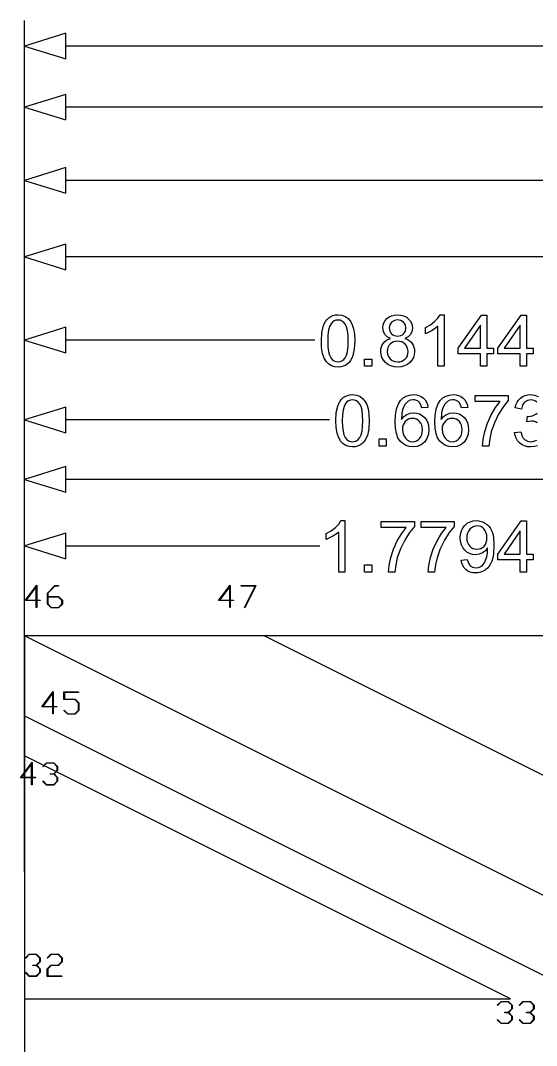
# Model space of a CAD drawing. Extents: x -0.57 to 3.06, y 0.01 to 2.07.
# Drawn here: x 0.496 to 0.971, y 1.124 to 2.065 of the extents above; entities that cross this region are included whole.
import ezdxf

# ---------------------------------------------------------------- set-up
doc = ezdxf.new("R2010")
doc.units = 0
doc.header["$MEASUREMENT"] = 0
doc.layers.add('DIMENSIONS', color=7, linetype='CONTINUOUS')
doc.layers.add('LAYER_1', color=7, linetype='CONTINUOUS')

msp = doc.modelspace()

# ---------------------------------------------------------------- linework, layer by layer
at = {"layer": 'DIMENSIONS'}
for points in [[(0.5, 1.28355), (0.5, 2.06519)], [(0.53802, 2.05344), (0.5, 2.04169)], [(0.53802, 2.02994), (0.53802, 2.05344)], [(0.5, 2.04169), (0.53802, 2.02994)], [(1.44598, 2.04169), (0.53802, 2.04169)], [(0.5, 1.46995), (0.5, 2.00904)], [(0.53802, 1.99729), (0.5, 1.98554)], [(0.53802, 1.97379), (0.53802, 1.99729)], [(0.5, 1.98554), (0.53802, 1.97379)], [(1.10205, 1.98554), (0.53802, 1.98554)], [(0.5, 1.28355), (0.5, 1.94182)], [(0.53802, 1.93007), (0.5, 1.91832)], [(0.53802, 1.90657), (0.53802, 1.93007)], [(0.5, 1.91832), (0.53802, 1.90657)], [(1.37881, 1.91832), (0.53802, 1.91832)], [(0.5, 1.28355), (0.5, 1.87153)], [(0.53802, 1.85978), (0.5, 1.84803)], [(0.53802, 1.83628), (0.53802, 1.85978)], [(0.5, 1.84803), (0.53802, 1.83628)], [(1.18893, 1.84803), (0.53802, 1.84803)], [(0.5, 1.51), (0.5, 1.79514)], [(0.53802, 1.78339), (0.5, 1.77164)], [(0.53802, 1.75989), (0.53802, 1.78339)], [(0.5, 1.77164), (0.53802, 1.75989)], [(0.76708, 1.77164), (0.53802, 1.77164)], [(0.5, 1.28355), (0.5, 1.7218)], [(0.97104, 1.71465), (0.96988, 1.71556), (0.96858, 1.71621), (0.96549, 1.71673), (0.9624, 1.71621), (0.95988, 1.71462), (0.95886, 1.71343), (0.95804, 1.71197), (0.95699, 1.70827), (0.95122, 1.7093), (0.95192, 1.71204), (0.95296, 1.71445), (0.95433, 1.71653), (0.95603, 1.71829), (0.95802, 1.71969), (0.96024, 1.72068), (0.96269, 1.72128), (0.96536, 1.72148), (0.96906, 1.72107), (0.97245, 1.71983)], [(0.53802, 1.71005), (0.5, 1.6983)], [(0.53802, 1.68655), (0.53802, 1.71005)], [(0.97132, 1.69573), (0.96975, 1.69653), (0.96802, 1.69702), (0.9661, 1.69718), (0.96203, 1.69654), (0.96267, 1.7016), (0.9636, 1.70154), (0.9671, 1.70202), (0.97024, 1.70346), (0.97153, 1.70455)], [(0.5, 1.6983), (0.53802, 1.68655)], [(0.78043, 1.6983), (0.53802, 1.6983)], [(0.97185, 1.67452), (0.96887, 1.67372), (0.96559, 1.67345), (0.96262, 1.67368), (0.95992, 1.67438), (0.95749, 1.67553), (0.95531, 1.67714), (0.95349, 1.67912), (0.9521, 1.68137), (0.95115, 1.6839), (0.95065, 1.68669), (0.95642, 1.68746), (0.95776, 1.68324), (0.95869, 1.68165), (0.9598, 1.68039), (0.96245, 1.67877), (0.96562, 1.67823), (0.96758, 1.67841), (0.96937, 1.67894), (0.97101, 1.67982)], [(0.5, 1.51), (0.5, 1.66715)], [(0.53802, 1.6554), (0.5, 1.64365)], [(0.53802, 1.6319), (0.53802, 1.6554)], [(0.5, 1.64365), (0.53802, 1.6319)], [(1.36741, 1.64365), (0.53802, 1.64365)], [(0.5, 1.51), (0.5, 1.60604)], [(0.53802, 1.59429), (0.5, 1.58254)], [(0.53802, 1.57079), (0.53802, 1.59429)], [(0.5, 1.58254), (0.53802, 1.57079)], [(0.53802, 1.58254), (0.77149, 1.58254)]]:
    msp.add_lwpolyline(points, dxfattribs=at)
for points in [[(0.77296, 1.77082), (0.77338, 1.77834), (0.77467, 1.78424), (0.77563, 1.78663), (0.7768, 1.78874), (0.77818, 1.79055), (0.77977, 1.79208), (0.78157, 1.79328), (0.78359, 1.79414), (0.78583, 1.79466), (0.78828, 1.79483), (0.79183, 1.79445), (0.79492, 1.79331), (0.79752, 1.79145), (0.79963, 1.78892), (0.80129, 1.78574), (0.80255, 1.78193), (0.80334, 1.77709), (0.80361, 1.77082), (0.80318, 1.76335), (0.80191, 1.75747), (0.80095, 1.75507), (0.79979, 1.75296), (0.79841, 1.75114), (0.79682, 1.74961), (0.79502, 1.7484), (0.793, 1.74753), (0.79075, 1.74701), (0.78828, 1.74684), (0.78506, 1.74714), (0.78221, 1.74806), (0.77973, 1.74958), (0.7776, 1.75171), (0.77557, 1.75511), (0.77412, 1.75942), (0.77325, 1.76466)], [(0.77889, 1.77082), (0.77906, 1.76552), (0.77956, 1.76118), (0.78041, 1.75782), (0.7816, 1.75542), (0.78303, 1.75374), (0.78462, 1.75254), (0.78637, 1.75182), (0.78828, 1.75159), (0.79019, 1.75183), (0.79194, 1.75255), (0.79353, 1.75375), (0.79497, 1.75543), (0.79615, 1.75784), (0.797, 1.7612), (0.79751, 1.76553), (0.79767, 1.77082), (0.79751, 1.77614), (0.797, 1.78048), (0.79615, 1.78385), (0.79497, 1.78624), (0.79353, 1.78791), (0.79192, 1.7891), (0.79015, 1.78982), (0.78822, 1.79006), (0.78633, 1.78985), (0.78464, 1.78922), (0.78316, 1.78816), (0.78187, 1.78669), (0.78056, 1.78409), (0.77963, 1.78058), (0.77907, 1.77615)], [(0.8366, 1.77313), (0.83347, 1.77472), (0.83127, 1.77688), (0.82997, 1.77956), (0.82954, 1.78272), (0.82977, 1.78518), (0.83046, 1.78744), (0.83162, 1.78949), (0.83323, 1.79134), (0.83522, 1.79287), (0.83753, 1.79396), (0.84013, 1.79462), (0.84304, 1.79483), (0.84597, 1.79461), (0.84859, 1.79394), (0.85092, 1.79282), (0.85295, 1.79126), (0.85459, 1.78937), (0.85576, 1.7873), (0.85646, 1.78502), (0.8567, 1.78256), (0.85627, 1.7795), (0.85498, 1.77686), (0.85282, 1.77472), (0.84977, 1.77313), (0.85181, 1.77232), (0.85358, 1.77129), (0.8551, 1.77004), (0.85636, 1.76858), (0.85735, 1.76693), (0.85806, 1.76513), (0.85848, 1.76318), (0.85862, 1.76107), (0.85835, 1.75818), (0.85755, 1.75553), (0.85622, 1.75312), (0.85436, 1.75094), (0.85206, 1.74915), (0.84942, 1.74787), (0.84645, 1.7471), (0.84314, 1.74684), (0.83983, 1.7471), (0.83685, 1.74787), (0.83421, 1.74916), (0.83191, 1.75096), (0.83005, 1.75315), (0.82872, 1.75559), (0.82792, 1.75828), (0.82765, 1.76124), (0.8278, 1.76343), (0.82823, 1.76545), (0.82896, 1.76727), (0.82997, 1.76891), (0.83126, 1.77034), (0.83279, 1.77151), (0.83457, 1.77245)], [(0.83544, 1.78291), (0.83598, 1.77988), (0.83665, 1.77859), (0.83759, 1.77746), (0.83874, 1.77653), (0.84006, 1.77587), (0.84317, 1.77534), (0.8462, 1.77587), (0.84749, 1.77652), (0.84863, 1.77744), (0.85023, 1.77978), (0.85077, 1.78259), (0.85022, 1.78551), (0.84857, 1.78793), (0.84611, 1.78955), (0.8431, 1.79009), (0.84008, 1.78956), (0.83762, 1.78797), (0.83599, 1.78565)], [(0.88597, 1.74764), (0.8802, 1.74764), (0.8802, 1.78441), (0.87779, 1.78243), (0.87473, 1.78044), (0.86866, 1.77746), (0.86866, 1.78304), (0.87319, 1.78555), (0.87712, 1.78855), (0.88021, 1.79174), (0.88225, 1.79483), (0.88597, 1.79483)], [(0.91925, 1.74764), (0.91925, 1.75889), (0.89886, 1.75889), (0.89886, 1.76418), (0.9203, 1.79464), (0.92502, 1.79464), (0.92502, 1.76418), (0.93136, 1.76418), (0.93136, 1.75889), (0.92502, 1.75889), (0.92502, 1.74764)], [(0.95576, 1.74764), (0.95576, 1.75889), (0.93537, 1.75889), (0.93537, 1.76418), (0.95682, 1.79464), (0.96153, 1.79464), (0.96153, 1.76418), (0.96788, 1.76418), (0.96788, 1.75889), (0.96153, 1.75889), (0.96153, 1.74764)], [(0.91925, 1.76418), (0.91925, 1.78538), (0.90453, 1.76418)], [(0.95576, 1.76418), (0.95576, 1.78538), (0.94105, 1.76418)], [(0.83358, 1.7612), (0.83387, 1.75877), (0.83475, 1.75643), (0.83621, 1.75438), (0.83823, 1.75285), (0.84063, 1.7519), (0.8432, 1.75159), (0.84518, 1.75175), (0.84697, 1.75225), (0.84859, 1.75308), (0.85003, 1.75425), (0.85121, 1.75567), (0.85205, 1.75727), (0.85255, 1.75905), (0.85272, 1.76101), (0.85255, 1.763), (0.85203, 1.76482), (0.85116, 1.76645), (0.84995, 1.7679), (0.84847, 1.7691), (0.84683, 1.76995), (0.845, 1.77046), (0.84301, 1.77063), (0.84106, 1.77046), (0.83928, 1.76996), (0.83768, 1.76911), (0.83626, 1.76794), (0.83509, 1.76651), (0.83425, 1.76491), (0.83375, 1.76314)], [(0.81271, 1.74764), (0.81271, 1.75421), (0.81928, 1.75421), (0.81928, 1.74764)], [(0.78631, 1.69747), (0.78674, 1.70499), (0.78802, 1.71088), (0.78898, 1.71328), (0.79015, 1.71538), (0.79153, 1.7172), (0.79312, 1.71872), (0.79492, 1.71993), (0.79694, 1.72079), (0.79918, 1.72131), (0.80163, 1.72148), (0.80518, 1.7211), (0.80827, 1.71996), (0.81087, 1.7181), (0.81298, 1.71556), (0.81464, 1.71238), (0.8159, 1.70858), (0.81669, 1.70374), (0.81696, 1.69747), (0.81653, 1.68999), (0.81526, 1.68411), (0.8143, 1.68172), (0.81314, 1.67961), (0.81176, 1.67779), (0.81018, 1.67626), (0.80837, 1.67505), (0.80635, 1.67418), (0.8041, 1.67366), (0.80163, 1.67349), (0.79842, 1.67379), (0.79556, 1.6747), (0.79308, 1.67623), (0.79096, 1.67836), (0.78892, 1.68175), (0.78747, 1.68607), (0.7866, 1.69131)], [(0.79224, 1.69747), (0.79241, 1.69216), (0.79292, 1.68783), (0.79376, 1.68446), (0.79495, 1.68206), (0.79638, 1.68039), (0.79797, 1.67919), (0.79972, 1.67847), (0.80163, 1.67823), (0.80354, 1.67847), (0.80529, 1.67919), (0.80688, 1.68039), (0.80832, 1.68208), (0.8095, 1.68448), (0.81035, 1.68785), (0.81086, 1.69218), (0.81103, 1.69747), (0.81086, 1.70278), (0.81035, 1.70712), (0.8095, 1.71049), (0.80832, 1.71289), (0.80688, 1.71456), (0.80527, 1.71575), (0.8035, 1.71646), (0.80157, 1.7167), (0.79968, 1.71649), (0.79799, 1.71586), (0.79651, 1.71481), (0.79522, 1.71334), (0.79392, 1.71073), (0.79298, 1.70722), (0.79242, 1.7028)], [(0.87101, 1.70978), (0.86527, 1.70933), (0.86434, 1.71226), (0.86309, 1.71427), (0.86185, 1.71535), (0.86048, 1.71612), (0.85897, 1.71658), (0.85732, 1.71673), (0.85473, 1.71635), (0.85248, 1.7152), (0.85004, 1.71275), (0.84818, 1.70939), (0.84699, 1.70477), (0.84655, 1.69852), (0.84886, 1.70129), (0.85165, 1.70324), (0.85473, 1.70439), (0.85796, 1.70478), (0.86074, 1.70451), (0.8633, 1.70371), (0.86565, 1.70239), (0.86779, 1.70053), (0.86956, 1.69825), (0.87083, 1.69566), (0.87159, 1.69276), (0.87184, 1.68955), (0.87137, 1.68528), (0.86994, 1.68132), (0.86767, 1.67797), (0.86469, 1.67551), (0.86114, 1.67399), (0.85713, 1.67349), (0.85369, 1.67382), (0.85058, 1.67481), (0.8478, 1.67647), (0.84536, 1.67879), (0.84337, 1.68187), (0.84195, 1.68582), (0.84109, 1.69062), (0.84081, 1.69628), (0.84112, 1.70263), (0.84207, 1.70805), (0.84364, 1.71253), (0.84584, 1.71609), (0.84823, 1.71845), (0.851, 1.72013), (0.85414, 1.72114), (0.85767, 1.72148), (0.86032, 1.72129), (0.86272, 1.7207), (0.86487, 1.71973), (0.86676, 1.71837), (0.86836, 1.71667), (0.8696, 1.71467), (0.87048, 1.71237)], [(0.90753, 1.70978), (0.90179, 1.70933), (0.90086, 1.71226), (0.89961, 1.71427), (0.89837, 1.71535), (0.89699, 1.71612), (0.89548, 1.71658), (0.89384, 1.71673), (0.89125, 1.71635), (0.889, 1.7152), (0.88656, 1.71275), (0.8847, 1.70939), (0.88351, 1.70477), (0.88306, 1.69852), (0.88538, 1.70129), (0.88816, 1.70324), (0.89125, 1.70439), (0.89448, 1.70478), (0.89726, 1.70451), (0.89982, 1.70371), (0.90217, 1.70239), (0.9043, 1.70053), (0.90608, 1.69825), (0.90735, 1.69566), (0.90811, 1.69276), (0.90836, 1.68955), (0.90788, 1.68528), (0.90645, 1.68132), (0.90419, 1.67797), (0.90121, 1.67551), (0.89765, 1.67399), (0.89364, 1.67349), (0.8902, 1.67382), (0.8871, 1.67481), (0.88432, 1.67647), (0.88188, 1.67879), (0.87989, 1.68187), (0.87846, 1.68582), (0.87761, 1.69062), (0.87733, 1.69628), (0.87764, 1.70263), (0.87858, 1.70805), (0.88016, 1.71253), (0.88236, 1.71609), (0.88475, 1.71845), (0.88751, 1.72013), (0.89066, 1.72114), (0.89419, 1.72148), (0.89684, 1.72129), (0.89923, 1.7207), (0.90138, 1.71973), (0.90328, 1.71837), (0.90487, 1.71667), (0.90611, 1.71467), (0.907, 1.71237)], [(0.91448, 1.71513), (0.91448, 1.72068), (0.94491, 1.72068), (0.94491, 1.71619), (0.94044, 1.71063), (0.93601, 1.70349), (0.9321, 1.69546), (0.9292, 1.68721), (0.92778, 1.68103), (0.92699, 1.67429), (0.92106, 1.67429), (0.92165, 1.68041), (0.92324, 1.68769), (0.92577, 1.6954), (0.92921, 1.70284), (0.93323, 1.70956), (0.9375, 1.71513)], [(0.84745, 1.68952), (0.84776, 1.6866), (0.84871, 1.68381), (0.85023, 1.68141), (0.85225, 1.67966), (0.85459, 1.67859), (0.85703, 1.67823), (0.85879, 1.67842), (0.86043, 1.67897), (0.86194, 1.67989), (0.86332, 1.68118), (0.86447, 1.68279), (0.86529, 1.68466), (0.86578, 1.68679), (0.86594, 1.6892), (0.86578, 1.6915), (0.8653, 1.69355), (0.86448, 1.69534), (0.86335, 1.69687), (0.86196, 1.6981), (0.86041, 1.69898), (0.85869, 1.6995), (0.85681, 1.69968), (0.85493, 1.6995), (0.85319, 1.69898), (0.85161, 1.6981), (0.85017, 1.69687), (0.84898, 1.69536), (0.84813, 1.69363), (0.84762, 1.69168)], [(0.88396, 1.68952), (0.88428, 1.6866), (0.88523, 1.68381), (0.88675, 1.68141), (0.88877, 1.67966), (0.8911, 1.67859), (0.89355, 1.67823), (0.89531, 1.67842), (0.89695, 1.67897), (0.89845, 1.67989), (0.89983, 1.68118), (0.90098, 1.68279), (0.9018, 1.68466), (0.9023, 1.68679), (0.90246, 1.6892), (0.9023, 1.6915), (0.90181, 1.69355), (0.901, 1.69534), (0.89986, 1.69687), (0.89848, 1.6981), (0.89693, 1.69898), (0.89521, 1.6995), (0.89332, 1.69968), (0.89144, 1.6995), (0.88971, 1.69898), (0.88812, 1.6981), (0.88669, 1.69687), (0.88549, 1.69536), (0.88464, 1.69363), (0.88413, 1.69168)], [(0.82606, 1.67429), (0.82606, 1.68086), (0.83263, 1.68086), (0.83263, 1.67429)], [(0.79468, 1.55854), (0.78891, 1.55854), (0.78891, 1.59531), (0.7865, 1.59332), (0.78344, 1.59134), (0.77737, 1.58835), (0.77737, 1.59393), (0.7819, 1.59645), (0.78583, 1.59945), (0.78892, 1.60264), (0.79096, 1.60573), (0.79468, 1.60573)], [(0.82808, 1.59938), (0.82808, 1.60493), (0.85851, 1.60493), (0.85851, 1.60044), (0.85404, 1.59488), (0.84961, 1.58775), (0.84571, 1.57971), (0.8428, 1.57146), (0.84138, 1.56528), (0.84059, 1.55854), (0.83466, 1.55854), (0.83525, 1.56466), (0.83684, 1.57194), (0.83937, 1.57965), (0.84282, 1.58709), (0.84684, 1.59381), (0.8511, 1.59938)], [(0.8646, 1.59938), (0.8646, 1.60493), (0.89503, 1.60493), (0.89503, 1.60044), (0.89056, 1.59488), (0.88613, 1.58775), (0.88222, 1.57971), (0.87932, 1.57146), (0.8779, 1.56528), (0.8771, 1.55854), (0.87117, 1.55854), (0.87177, 1.56466), (0.87335, 1.57194), (0.87589, 1.57965), (0.87933, 1.58709), (0.88335, 1.59381), (0.88762, 1.59938)], [(0.9016, 1.56941), (0.90714, 1.56992), (0.90817, 1.56655), (0.90984, 1.56425), (0.91211, 1.56292), (0.91494, 1.56248), (0.91743, 1.56279), (0.9196, 1.5637), (0.92142, 1.56512), (0.92289, 1.56695), (0.92406, 1.56935), (0.92503, 1.57245), (0.92568, 1.57595), (0.9259, 1.57951), (0.92587, 1.58066), (0.92382, 1.57816), (0.92114, 1.57619), (0.91802, 1.5749), (0.91465, 1.57447), (0.91184, 1.57474), (0.90926, 1.57553), (0.9069, 1.57685), (0.90477, 1.5787), (0.90301, 1.58099), (0.90174, 1.58361), (0.90099, 1.58657), (0.90073, 1.58986), (0.901, 1.59326), (0.90179, 1.59631), (0.9031, 1.59902), (0.90495, 1.60137), (0.90719, 1.60328), (0.9097, 1.60464), (0.91247, 1.60546), (0.91551, 1.60573), (0.91776, 1.60558), (0.9199, 1.60511), (0.92195, 1.60434), (0.9239, 1.60326), (0.92568, 1.6019), (0.92724, 1.60027), (0.92857, 1.59838), (0.92967, 1.59623), (0.93053, 1.59369), (0.93115, 1.59063), (0.93164, 1.583), (0.93115, 1.57491), (0.93054, 1.57155), (0.92968, 1.56865), (0.92859, 1.56614), (0.92725, 1.56395), (0.92568, 1.56208), (0.92386, 1.56053), (0.92185, 1.55931), (0.91967, 1.55843), (0.91732, 1.55791), (0.91481, 1.55774), (0.91218, 1.55793), (0.9098, 1.5585), (0.90767, 1.55946), (0.9058, 1.5608), (0.90423, 1.56249), (0.903, 1.56448), (0.90213, 1.56679)], [(0.92523, 1.59015), (0.92506, 1.59251), (0.92457, 1.59461), (0.92374, 1.59645), (0.92258, 1.59804), (0.92119, 1.59931), (0.91967, 1.60022), (0.91801, 1.60077), (0.91622, 1.60095), (0.91436, 1.60076), (0.91262, 1.60017), (0.91101, 1.59919), (0.90952, 1.59781), (0.90827, 1.59613), (0.90738, 1.59421), (0.90684, 1.59205), (0.90666, 1.58967), (0.90683, 1.58753), (0.90734, 1.5856), (0.90819, 1.58388), (0.90937, 1.58238), (0.91081, 1.58115), (0.9124, 1.58027), (0.91415, 1.57975), (0.91606, 1.57957), (0.91797, 1.57975), (0.91971, 1.58027), (0.92127, 1.58115), (0.92265, 1.58238), (0.92377, 1.58391), (0.92458, 1.58572), (0.92507, 1.5878)], [(0.95575, 1.55854), (0.95575, 1.56979), (0.93536, 1.56979), (0.93536, 1.57508), (0.95681, 1.60554), (0.96152, 1.60554), (0.96152, 1.57508), (0.96787, 1.57508), (0.96787, 1.56979), (0.96152, 1.56979), (0.96152, 1.55854)], [(0.95575, 1.57508), (0.95575, 1.59627), (0.94103, 1.57508)], [(0.8127, 1.55854), (0.8127, 1.56511), (0.81927, 1.56511), (0.81927, 1.55854)]]:
    msp.add_lwpolyline(points, close=True, dxfattribs=at)
at = {"layer": 'LAYER_1'}
for points in [[(0.5144, 1.53228), (0.5113, 1.53228), (0.5113, 1.52582), (0.51085, 1.52582), (0.51085, 1.53228), (0.50063, 1.53228), (0.5113, 1.54649), (0.5113, 1.53271), (0.5144, 1.53271)], [(0.51085, 1.53271), (0.51085, 1.54516), (0.50152, 1.53271)], [(0.5348, 1.52908), (0.53132, 1.52562), (0.52449, 1.52562), (0.52102, 1.52908), (0.52102, 1.53925), (0.52783, 1.54604), (0.53123, 1.54604), (0.53123, 1.5456), (0.52799, 1.5456), (0.52147, 1.53907), (0.52147, 1.53605), (0.53132, 1.53605), (0.5348, 1.53257)], [(0.69227, 1.53228), (0.68916, 1.53228), (0.68916, 1.52582), (0.68871, 1.52582), (0.68871, 1.53228), (0.67849, 1.53228), (0.68916, 1.54649), (0.68916, 1.53271), (0.69227, 1.53271)], [(0.68871, 1.53271), (0.68871, 1.54516), (0.67939, 1.53271)], [(0.7128, 1.54604), (0.70263, 1.52573), (0.70225, 1.52594), (0.71208, 1.5456), (0.6991, 1.5456), (0.6991, 1.54604)], [(0.53435, 1.52924), (0.53435, 1.53241), (0.53115, 1.5356), (0.52147, 1.5356), (0.52147, 1.52924), (0.52465, 1.52605), (0.53115, 1.52605)], [(0.5, 0.5), (2.5, 0.5), (2.5, 1.5), (0.5, 1.5)], [(0.52959, 1.43463), (0.52649, 1.43463), (0.52649, 1.42818), (0.52604, 1.42818), (0.52604, 1.43463), (0.51581, 1.43463), (0.52649, 1.44884), (0.52649, 1.43506), (0.52959, 1.43506)], [(0.52604, 1.43506), (0.52604, 1.44751), (0.51671, 1.43506)], [(0.54998, 1.43143), (0.54651, 1.42797), (0.53968, 1.42797), (0.53626, 1.43135), (0.53659, 1.43167), (0.53984, 1.42841), (0.54634, 1.42841), (0.54954, 1.43159), (0.54954, 1.4381), (0.54634, 1.44129), (0.53621, 1.44129), (0.53621, 1.44839), (0.54975, 1.44839), (0.54975, 1.44796), (0.53666, 1.44796), (0.53666, 1.44173), (0.54651, 1.44173), (0.54998, 1.43826)], [(0.51006, 1.36953), (0.50696, 1.36953), (0.50696, 1.36308), (0.50651, 1.36308), (0.50651, 1.36953), (0.49629, 1.36953), (0.50696, 1.38374), (0.50696, 1.36997), (0.51006, 1.36997)], [(0.50651, 1.36997), (0.50651, 1.38241), (0.49718, 1.36997)], [(0.53046, 1.36633), (0.52698, 1.36287), (0.52015, 1.36287), (0.51673, 1.36625), (0.51706, 1.36658), (0.52031, 1.36331), (0.52681, 1.36331), (0.53001, 1.3665), (0.53001, 1.36967), (0.52681, 1.37285), (0.52357, 1.37285), (0.52357, 1.3733), (0.52681, 1.3733), (0.53001, 1.3765), (0.53001, 1.37966), (0.52681, 1.38286), (0.52031, 1.38286), (0.51706, 1.37958), (0.51673, 1.37991), (0.52015, 1.3833), (0.52698, 1.3833), (0.53046, 1.37982), (0.53046, 1.37633), (0.5272, 1.37308), (0.53046, 1.36983)], [(0.51449, 1.19057), (0.51102, 1.18711), (0.50418, 1.18711), (0.50077, 1.19049), (0.50109, 1.19081), (0.50435, 1.18755), (0.51084, 1.18755), (0.51404, 1.19073), (0.51404, 1.19391), (0.51084, 1.19709), (0.5076, 1.19709), (0.5076, 1.19754), (0.51084, 1.19754), (0.51404, 1.20074), (0.51404, 1.2039), (0.51084, 1.2071), (0.50435, 1.2071), (0.50109, 1.20382), (0.50077, 1.20414), (0.50418, 1.20753), (0.51102, 1.20753), (0.51449, 1.20406), (0.51449, 1.20056), (0.51124, 1.19732), (0.51449, 1.19407)], [(0.53465, 1.20056), (0.53118, 1.19709), (0.52451, 1.19709), (0.52132, 1.19391), (0.52132, 1.18755), (0.53442, 1.18755), (0.53442, 1.18711), (0.52088, 1.18711), (0.52088, 1.19407), (0.52435, 1.19754), (0.53101, 1.19754), (0.53421, 1.20074), (0.53421, 1.2039), (0.53101, 1.2071), (0.52451, 1.2071), (0.52126, 1.20382), (0.52093, 1.20414), (0.52435, 1.20753), (0.53118, 1.20753), (0.53465, 1.20406)], [(0.94847, 1.14717), (0.945, 1.14371), (0.93817, 1.14371), (0.93475, 1.14709), (0.93508, 1.14742), (0.93833, 1.14415), (0.94482, 1.14415), (0.94802, 1.14733), (0.94802, 1.15051), (0.94482, 1.15369), (0.94158, 1.15369), (0.94158, 1.15414), (0.94482, 1.15414), (0.94802, 1.15734), (0.94802, 1.1605), (0.94482, 1.1637), (0.93833, 1.1637), (0.93508, 1.16042), (0.93475, 1.16074), (0.93817, 1.16413), (0.945, 1.16413), (0.94847, 1.16066), (0.94847, 1.15716), (0.94522, 1.15392), (0.94847, 1.15067)], [(0.96864, 1.14717), (0.96516, 1.14371), (0.95833, 1.14371), (0.95491, 1.14709), (0.95524, 1.14742), (0.95849, 1.14415), (0.96499, 1.14415), (0.96819, 1.14733), (0.96819, 1.15051), (0.96499, 1.15369), (0.96175, 1.15369), (0.96175, 1.15414), (0.96499, 1.15414), (0.96819, 1.15734), (0.96819, 1.1605), (0.96499, 1.1637), (0.95849, 1.1637), (0.95524, 1.16042), (0.95491, 1.16074), (0.95833, 1.16413), (0.96516, 1.16413), (0.96864, 1.16066), (0.96864, 1.15716), (0.96538, 1.15392), (0.96864, 1.15067)]]:
    msp.add_lwpolyline(points, close=True, dxfattribs=at)
for points in [[(0.5, 1.42648), (1.02032, 1.16632), (1.16737, 1.16632), (0.5, 1.5)], [(0.72057, 1.5), (1.33278, 1.19389), (1.33278, 1.5)], [(0.5, 1.16632), (0.9468, 1.16632), (0.5, 1.38971)]]:
    msp.add_lwpolyline(points, dxfattribs=at)

doc.saveas('drawing.dxf')
